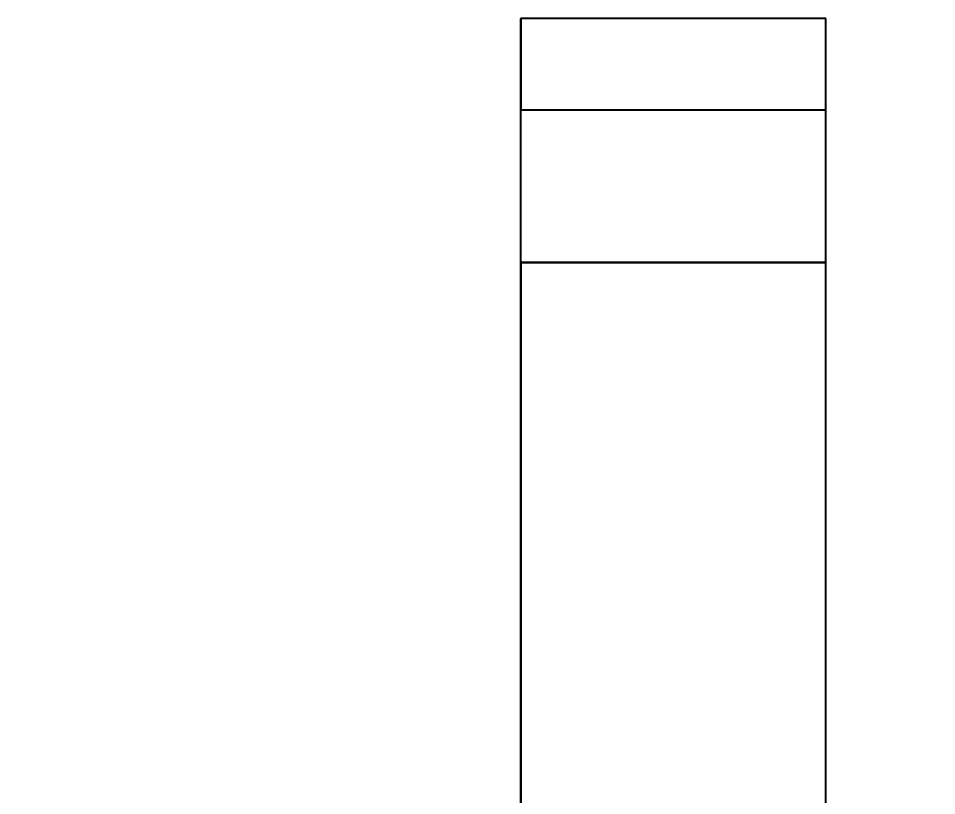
# Model space of a CAD drawing. Header units: inches. Extents: x -24938 to -15053, y -9405 to -790.
# Drawn here: x -23575.2 to -23542, y -4041.68 to -4013.59 of the extents above; entities that cross this region are included whole.
import ezdxf
from ezdxf import colors
from ezdxf.entities.mleader import LeaderData, LeaderLine
from ezdxf.math import Vec2, Vec3

# ---------------------------------------------------------------- set-up
doc = ezdxf.new("R2010")
doc.units = ezdxf.units.IN
for name, color, linetype in [('dimension', 10, 'Continuous'), ('new door', 212, 'Continuous'), ('window', 132, 'Continuous')]:
    doc.layers.add(name, color=color, linetype=linetype)
doc.styles.get("Standard").update_dxf_attribs({"font": 'arial.ttf', "height": 36})

msp = doc.modelspace()

# ---------------------------------------------------------------- linework, layer by layer
for p, q in [((-23557.034, -4110.793), (-23557.034, -4013.595)), ((-23546.013, -4121.814), (-23546.013, -4013.595))]:
    msp.add_line(p, q)
msp.add_lwpolyline([(-23546.013, -3974.142), (-23509.745, -3974.142), (-23509.745, -4070.19), (-23546.013, -4070.19), (-23546.013, -4013.595)])
at = {"layer": 'new door'}
msp.add_lwpolyline([(-23546.013, -4013.595), (-23557.034, -4013.595), (-23557.034, -4016.901), (-23546.013, -4016.901)], close=True, dxfattribs=at)
at = {"layer": 'window'}
msp.add_line((-23557.034, -4022.411), (-23546.013, -4022.411), dxfattribs=at)
msp.add_lwpolyline([(-23546.013, -4022.411), (-23557.034, -4022.411), (-23557.034, -4062.084), (-23546.013, -4062.084)], close=True, dxfattribs=at)

# ---------------------------------------------------------------- leaders
at = {"layer": 'dimension'}
ml = msp.add_multileader_mtext('Standard', dxfattribs=at)
ml.set_content('Laundry Room', color=256)
ml.set_leader_properties()
ml.build(insert=Vec2(0, 0))
ml.multileader.update_dxf_attribs({"arrow_head_size": 18.312})
ctx = ml.context
ctx.base_point, ctx.char_height, ctx.arrow_head_size, ctx.landing_gap_size, ctx.plane_origin = Vec3(-24794.384, -4980.487), 36, 18.312, 4.438, Vec3(-23311.676, -3935.491)
ctx.text_align_type = 2
notes = []
notes.append((ctx, [(0, (1, 1, 0), (-24454.565, -4980.487), (-1, 0), 8, [(0, [(-23311.676, -3935.491), (-23311.676, -4980.487)], 0, [])])]))
ctx.mtext.insert, ctx.mtext.alignment, ctx.mtext.flow_direction = Vec3(-24467.003, -4957.196), 3, 5
for ctx, leaders in notes:
    for number, flags, end, landing, length, lines in leaders:
        leader = LeaderData()
        leader.index, (leader.has_last_leader_line, leader.has_dogleg_vector, leader.attachment_direction) = number, flags
        leader.last_leader_point, leader.dogleg_vector, leader.dogleg_length = Vec3(end), Vec3(landing), length
        for number, points, colour, breaks in lines:
            line = LeaderLine()
            line.index, line.vertices, line.color, line.breaks = number, Vec3.list(points), colors.encode_raw_color(colour), breaks
            leader.lines.append(line)
        ctx.leaders.append(leader)

doc.saveas('drawing.dxf')
